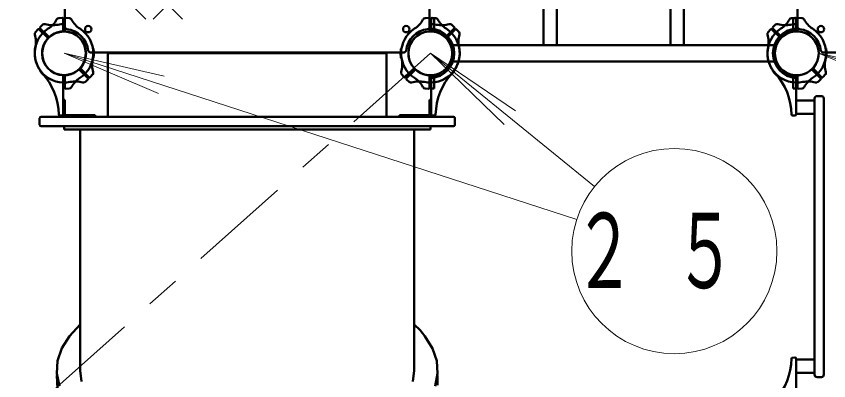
# Model space of a CAD drawing. Units: millimetres on the paper. Extents: x -385 to 0, y -594 to 267.
# Drawn here: x -234.98 to -211.21, y 151.98 to 162.63 of the extents above; entities that cross this region are included whole.
import ezdxf

# ---------------------------------------------------------------- set-up
doc = ezdxf.new("R2010")
doc.units = ezdxf.units.MM
doc.linetypes.add('USER2', pattern=[6, 3, -1, 1, -1])
doc.layers.add('LY_1', color=140, linetype='Continuous', lineweight=50)
doc.styles.add('ＭＳ ゴシック', font='')
doc.styles.get('ＭＳ ゴシック').set_extended_font_data('MS Gothic')

msp = doc.modelspace()

# ---------------------------------------------------------------- linework, layer by layer
at = {"layer": 'LY_1'}
for p, q in [((-233.558, 166.908), (-233.558, 162.331)), ((-222.887, 166.908), (-222.887, 162.331)), ((-212.13, 166.908), (-212.13, 162.331)), ((-219.56, 161.794), (-219.56, 164.884)), ((-219.171, 161.794), (-219.171, 164.765)), ((-215.845, 164.765), (-215.845, 161.794)), ((-215.457, 164.884), (-215.457, 161.794)), ((-233.631, 162.586), (-233.734, 162.582)), ((-233.601, 162.22), (-233.601, 162.557)), ((-233.558, 162.22), (-233.558, 162.557)), ((-233.529, 162.586), (-233.416, 162.582)), ((-222.916, 162.586), (-223.029, 162.582)), ((-222.916, 162.586), (-223.029, 162.582)), ((-222.887, 162.22), (-222.887, 162.557)), ((-222.887, 162.22), (-222.887, 162.557)), ((-222.758, 162.579), (-222.844, 162.579)), ((-222.844, 162.215), (-222.844, 162.579)), ((-222.844, 162.22), (-222.844, 162.557)), ((-222.814, 162.586), (-222.71, 162.582)), ((-222.758, 162.264), (-222.758, 162.579)), ((-212.202, 162.586), (-212.306, 162.582)), ((-212.258, 162.264), (-212.258, 162.579)), ((-212.258, 162.579), (-212.172, 162.579)), ((-212.172, 162.215), (-212.172, 162.579)), ((-212.172, 162.22), (-212.172, 162.557)), ((-212.172, 162.22), (-212.172, 162.557)), ((-212.13, 162.22), (-212.13, 162.557)), ((-212.13, 162.22), (-212.13, 162.557)), ((-212.1, 162.586), (-211.988, 162.582)), ((-212.1, 162.586), (-211.988, 162.582)), ((-234.275, 162.319), (-234.199, 162.389)), ((-222.17, 162.319), (-222.246, 162.389)), ((-212.847, 162.319), (-212.771, 162.389)), ((-234.347, 162.246), (-234.418, 162.17)), ((-234.068, 162.009), (-234.306, 162.247)), ((-234.038, 162.039), (-234.276, 162.277)), ((-222.407, 162.039), (-222.169, 162.277)), ((-222.377, 162.009), (-222.139, 162.247)), ((-222.098, 162.246), (-222.027, 162.17)), ((-212.919, 162.246), (-212.99, 162.17)), ((-212.64, 162.009), (-212.878, 162.247)), ((-212.609, 162.039), (-212.847, 162.277)), ((-232.734, 161.694), (-232.732, 161.694)), ((-223.71, 161.694), (-223.713, 161.694)), ((-222.211, 161.794), (-212.806, 161.794)), ((-211.306, 161.694), (-211.304, 161.694)), ((-228.222, 161.572), (-232.799, 161.572)), ((-232.734, 161.408), (-232.732, 161.408)), ((-232.294, 159.694), (-232.294, 161.551)), ((-232.294, 161.551), (-224.151, 161.551)), ((-228.222, 161.572), (-223.646, 161.572)), ((-224.151, 159.694), (-224.151, 161.551)), ((-223.71, 161.408), (-223.713, 161.408)), ((-206.794, 161.572), (-211.371, 161.572)), ((-211.306, 161.408), (-211.304, 161.408)), ((-222.211, 161.308), (-212.806, 161.308)), ((-234.278, 161.054), (-234.28, 161.053)), ((-233.601, 160.881), (-233.601, 159.759)), ((-233.558, 160.881), (-233.558, 160.545)), ((-233.121, 161.062), (-232.883, 160.824)), ((-233.091, 161.093), (-232.853, 160.855)), ((-232.812, 160.855), (-232.735, 160.937)), ((-223.633, 160.855), (-223.71, 160.937)), ((-223.354, 161.093), (-223.592, 160.855)), ((-223.324, 161.062), (-223.562, 160.824)), ((-222.887, 160.881), (-222.887, 160.545)), ((-222.887, 160.881), (-222.887, 160.545)), ((-222.844, 160.887), (-222.844, 160.522)), ((-222.844, 160.881), (-222.844, 159.759)), ((-222.844, 160.881), (-222.844, 160.545)), ((-222.167, 161.054), (-222.165, 161.053)), ((-212.85, 161.054), (-212.851, 161.053)), ((-212.172, 160.887), (-212.172, 160.522)), ((-212.172, 160.881), (-212.172, 159.759)), ((-212.13, 160.881), (-212.13, 160.545)), ((-212.13, 160.881), (-212.13, 160.545)), ((-211.693, 161.062), (-211.455, 160.824)), ((-211.662, 161.093), (-211.424, 160.855)), ((-211.383, 160.855), (-211.307, 160.937)), ((-234.076, 160.852), (-234.078, 160.851)), ((-232.884, 160.783), (-232.966, 160.707)), ((-223.561, 160.783), (-223.479, 160.707)), ((-222.758, 160.838), (-222.758, 160.522)), ((-222.369, 160.852), (-222.367, 160.851)), ((-212.648, 160.852), (-212.649, 160.851)), ((-212.258, 160.838), (-212.258, 160.522)), ((-211.455, 160.783), (-211.538, 160.707)), ((-233.529, 160.516), (-233.425, 160.52)), ((-222.916, 160.516), (-223.029, 160.52)), ((-222.916, 160.516), (-223.02, 160.52)), ((-222.758, 160.522), (-222.844, 160.522)), ((-212.258, 160.522), (-212.172, 160.522)), ((-212.1, 160.516), (-211.996, 160.52)), ((-212.1, 160.516), (-211.988, 160.52)), ((-233.555, 160.194), (-233.601, 160.194)), ((-233.601, 159.779), (-233.601, 160.194)), ((-233.555, 159.779), (-233.555, 160.194)), ((-222.89, 160.194), (-222.844, 160.194)), ((-222.89, 159.779), (-222.89, 160.194)), ((-222.844, 159.779), (-222.844, 160.194)), ((-212.172, 160.174), (-211.63, 160.174)), ((-211.63, 160.229), (-211.63, 152.158)), ((-211.43, 160.301), (-211.558, 160.301)), ((-211.358, 160.229), (-211.358, 152.158)), ((-234.251, 159.694), (-222.194, 159.694)), ((-233.631, 159.73), (-233.706, 159.734)), ((-232.672, 159.739), (-233.515, 159.739)), ((-232.672, 159.694), (-233.515, 159.694)), ((-232.672, 159.739), (-232.672, 159.694)), ((-223.772, 159.739), (-223.772, 159.694)), ((-223.772, 159.739), (-222.93, 159.739)), ((-223.772, 159.694), (-222.93, 159.694)), ((-222.814, 159.73), (-222.739, 159.734)), ((-212.203, 159.73), (-212.277, 159.734)), ((-212.172, 159.785), (-211.63, 159.785)), ((-234.294, 159.465), (-234.294, 159.651)), ((-222.151, 159.465), (-222.151, 159.651)), ((-222.194, 159.422), (-234.251, 159.422)), ((-233.58, 159.322), (-233.58, 159.422)), ((-222.865, 159.422), (-233.58, 159.422)), ((-222.865, 159.322), (-233.58, 159.322)), ((-233.108, 152.279), (-233.108, 159.322)), ((-223.337, 152.279), (-223.337, 159.322)), ((-222.865, 159.322), (-222.865, 159.422)), ((-212.203, 152.657), (-212.277, 152.653)), ((-212.172, 151.506), (-212.172, 152.629)), ((-212.172, 152.602), (-211.63, 152.602)), ((-212.172, 152.214), (-211.63, 152.214)), ((-211.43, 152.087), (-211.558, 152.087))]:
    msp.add_line(p, q, dxfattribs=at)
at = {"layer": 'LY_1', "color": 7, "lineweight": 13}
for p, q in [((-231.185, 162.552), (-231.507, 162.874)), ((-230.65, 162.874), (-230.971, 162.552)), ((-230.114, 162.552), (-230.435, 162.874)), ((-233.58, 161.551), (-230.656, 160.879)), ((-233.58, 161.551), (-230.817, 160.381)), ((-218.585, 156.693), (-233.58, 161.551)), ((-222.865, 161.551), (-220.379, 159.872)), ((-222.865, 161.551), (-220.708, 159.466)), ((-218.062, 157.658), (-222.865, 161.551)), ((-211.515, 161.551), (-208.583, 160.912)), ((-211.515, 161.551), (-208.739, 160.413)), ((-194.932, 156.388), (-211.515, 161.551))]:
    msp.add_line(p, q, dxfattribs=at)
at = {"layer": 'LY_1', "color": 7, "linetype": 'USER2', "lineweight": 13}
msp.add_line((-222.865, 161.551), (-243.975, 142.693), dxfattribs=at)
at = {"layer": 'LY_1'}
for points in [[(-233.108, 153.619), (-233.422, 153.282), (-233.642, 152.927), (-233.766, 152.56), (-233.791, 152.189), (-233.716, 151.819)], [(-222.729, 151.818), (-222.654, 152.188), (-222.679, 152.559), (-222.802, 152.926), (-223.023, 153.281), (-223.168, 153.453), (-223.337, 153.619)], [(-233.786, 152.137), (-233.773, 151.753)], [(-233.108, 152.279), (-233.066, 151.961)], [(-223.379, 151.961), (-223.337, 152.279)], [(-222.659, 151.848), (-222.659, 152.137)]]:
    msp.add_lwpolyline(points, dxfattribs=at)
for centre, radius in [((-232.873, 162.258), 0.0929), ((-223.572, 162.258), 0.0929), ((-211.444, 162.258), 0.0929), ((-233.58, 161.551), 0.636)]:
    msp.add_circle(centre, radius, dxfattribs=at)
at = {"layer": 'LY_1', "color": 7, "lineweight": 13}
for centre, radius in [((-233.58, 161.551), 0.636), ((-222.865, 161.551), 0.636), ((-212.151, 161.551), 0.636), ((-215.731, 155.769), 3)]:
    msp.add_circle(centre, radius, dxfattribs=at)
at = {"layer": 'LY_1'}
for centre, radius, start, end in [((-234.429, 162.873), 0.714, 302.7272, 332.5412), ((-233.732, 162.511), 0.0714, 92, 152.5412), ((-233.732, 162.511), 0.0714, 92, 152.5412), ((-233.63, 162.557), 0.0286, 0, 92), ((-233.53, 162.557), 0.0286, 88, 180), ((-233.427, 162.511), 0.0714, 27.4588, 88), ((-232.73, 162.873), 0.714, 207.4588, 237.2728), ((-223.715, 162.873), 0.714, 302.7272, 332.5412), ((-223.715, 162.873), 0.714, 302.7272, 332.5412), ((-223.018, 162.511), 0.0714, 92, 152.5412), ((-223.018, 162.511), 0.0714, 92, 152.5412), ((-222.915, 162.557), 0.0286, 0, 92), ((-222.915, 162.557), 0.0286, 0, 92), ((-222.815, 162.557), 0.0286, 88, 180), ((-222.713, 162.511), 0.0714, 27.4588, 88), ((-222.713, 162.511), 0.0714, 27.4588, 88), ((-222.016, 162.873), 0.714, 207.4588, 237.2728), ((-213.001, 162.873), 0.714, 302.7272, 332.5412), ((-212.303, 162.511), 0.0714, 92, 152.5412), ((-212.303, 162.511), 0.0714, 92, 152.5412), ((-212.201, 162.557), 0.0286, 360, 92), ((-212.101, 162.557), 0.0286, 88, 180), ((-212.101, 162.557), 0.0286, 88, 180), ((-211.999, 162.511), 0.0714, 27.4588, 88), ((-211.999, 162.511), 0.0714, 27.4588, 88), ((-211.301, 162.873), 0.714, 207.4588, 237.2728), ((-211.301, 162.873), 0.714, 207.4588, 237.2728), ((-234.256, 162.298), 0.0286, 133, 225), ((-234.15, 162.337), 0.0714, 72.4588, 133), ((-233.914, 163.086), 0.714, 252.4588, 282.2728), ((-233.58, 161.551), 0.857, 88.5675, 102.2728), ((-233.487, 162.331), 0.0714, 180, 263.2128), ((-222.958, 162.331), 0.0714, 276.7872, 0), ((-222.865, 161.551), 0.857, 77.7272, 91.4325), ((-222.531, 163.086), 0.714, 257.7272, 287.5412), ((-222.294, 162.337), 0.0714, 47, 107.5412), ((-222.189, 162.298), 0.0286, 315, 47), ((-212.827, 162.298), 0.0286, 133, 225), ((-212.722, 162.337), 0.0714, 72.4588, 133), ((-212.485, 163.086), 0.714, 252.4588, 282.2728), ((-212.151, 161.551), 0.857, 88.5675, 102.2728), ((-212.058, 162.331), 0.0714, 180, 263.2128), ((-233.58, 161.551), 0.857, 122.7272, 180), ((-234.366, 162.122), 0.0714, 137, 197.5412), ((-235.115, 161.885), 0.714, 347.7272, 17.5412), ((-234.326, 162.227), 0.0286, 45, 137), ((-233.58, 161.551), 0.643, 94.2707, 180), ((-233.58, 161.551), 0.643, 45, 130.7293), ((-233.63, 162.22), 0.0286, 274.2707, 0), ((-233.53, 162.22), 0.0286, 180, 265.7293), ((-233.58, 161.551), 0.643, 0, 85.7293), ((-233.58, 161.551), 0.714, 6.7872, 83.2128), ((-233.58, 161.551), 0.857, 0, 57.2728), ((-222.865, 161.551), 0.857, 122.7272, 180), ((-222.865, 161.551), 0.857, 122.7272, 180), ((-222.865, 161.551), 0.714, 96.7872, 173.2128), ((-222.865, 161.551), 0.643, 94.2707, 180), ((-222.865, 161.551), 0.643, 94.2707, 180), ((-222.865, 161.551), 0.643, 49.2707, 135), ((-222.915, 162.22), 0.0286, 274.2707, 0), ((-222.915, 162.22), 0.0286, 274.2707, 0), ((-222.895, 161.551), 0.726, 274.0072, 85.9928), ((-222.815, 162.22), 0.0286, 180, 265.7293), ((-222.895, 161.551), 0.666, 274.369, 85.631), ((-222.865, 161.551), 0.643, 0, 85.7293), ((-222.865, 161.551), 0.857, 0, 57.2728), ((-222.119, 162.227), 0.0286, 43, 135), ((-221.33, 161.885), 0.714, 162.4588, 192.2728), ((-222.079, 162.122), 0.0714, 342.4588, 43), ((-212.151, 161.551), 0.857, 122.7272, 180), ((-212.937, 162.122), 0.0714, 137, 197.5412), ((-213.687, 161.885), 0.714, 347.7272, 17.5412), ((-212.898, 162.227), 0.0286, 45, 137), ((-212.122, 161.551), 0.726, 94.0072, 265.9928), ((-212.151, 161.551), 0.643, 94.2707, 180), ((-212.122, 161.551), 0.666, 94.369, 265.631), ((-212.151, 161.551), 0.643, 45, 130.7293), ((-212.201, 162.22), 0.0286, 274.2707, 360), ((-212.101, 162.22), 0.0286, 180, 265.7293), ((-212.101, 162.22), 0.0286, 180, 265.7293), ((-212.151, 161.551), 0.643, 360, 85.7293), ((-212.151, 161.551), 0.643, 0, 85.7293), ((-212.151, 161.551), 0.714, 6.7872, 83.2128), ((-212.151, 161.551), 0.857, 360, 57.2728), ((-212.151, 161.551), 0.857, 0, 57.2728), ((-233.58, 161.551), 0.643, 139.2707, 225), ((-234.088, 161.989), 0.0286, 319.2707, 45), ((-234.018, 162.06), 0.0286, 225, 310.7293), ((-233.58, 161.551), 0.643, 319.2707, 45), ((-222.865, 161.551), 0.643, 135, 220.7293), ((-222.427, 162.06), 0.0286, 229.2707, 315), ((-222.865, 161.551), 0.643, 315, 40.7293), ((-222.357, 161.989), 0.0286, 135, 220.7293), ((-212.151, 161.551), 0.643, 139.2707, 225), ((-212.66, 161.989), 0.0286, 319.2707, 45), ((-212.589, 162.06), 0.0286, 225, 310.7293), ((-212.151, 161.551), 0.643, 319.2707, 45), ((-233.58, 161.551), 0.857, 167.7272, 225), ((-232.799, 161.644), 0.0714, 186.7872, 270), ((-232.732, 161.679), 0.0143, 8.6269, 90), ((-233.58, 161.551), 0.871, 0, 8.6269), ((-222.865, 161.551), 0.871, 171.3731, 180), ((-223.713, 161.679), 0.0143, 90, 171.3731), ((-223.646, 161.644), 0.0714, 270, 353.2128), ((-222.865, 161.551), 0.857, 315, 12.2728), ((-212.151, 161.551), 0.857, 167.7272, 225), ((-211.371, 161.644), 0.0714, 186.7872, 270), ((-211.304, 161.679), 0.0143, 8.6269, 90), ((-212.151, 161.551), 0.871, 360, 8.6269), ((-233.58, 161.551), 0.857, 180, 222.2172), ((-233.58, 161.551), 0.643, 180, 265.7293), ((-233.58, 161.551), 0.643, 274.2707, 0), ((-233.58, 161.551), 0.857, 302.7272, 0), ((-232.044, 161.217), 0.714, 167.7272, 197.5412), ((-233.58, 161.551), 0.857, 347.7272, 1.4325), ((-232.732, 161.422), 0.0143, 270, 351.3731), ((-233.58, 161.551), 0.871, 351.3731, 0), ((-222.865, 161.551), 0.871, 180, 188.6269), ((-223.713, 161.422), 0.0143, 188.6269, 270), ((-222.865, 161.551), 0.857, 178.5675, 192.2728), ((-222.865, 161.551), 0.857, 180, 237.2728), ((-222.865, 161.551), 0.857, 180, 237.2728), ((-224.401, 161.217), 0.714, 342.4588, 12.2728), ((-222.865, 161.551), 0.643, 180, 265.7293), ((-222.865, 161.551), 0.643, 180, 265.7293), ((-222.865, 161.551), 0.643, 274.2707, 0), ((-222.865, 161.551), 0.857, 317.7828, 0), ((-212.151, 161.551), 0.857, 180, 222.2172), ((-212.151, 161.551), 0.643, 180, 265.7293), ((-212.151, 161.551), 0.643, 274.2707, 360), ((-212.151, 161.551), 0.643, 274.2707, 0), ((-212.151, 161.551), 0.857, 302.7272, 360), ((-212.151, 161.551), 0.857, 302.7272, 0), ((-210.616, 161.217), 0.714, 167.7272, 197.5412), ((-212.151, 161.551), 0.857, 347.7272, 1.4325), ((-211.304, 161.422), 0.0143, 270, 351.3731), ((-212.151, 161.551), 0.871, 351.3731, 360), ((-233.071, 161.113), 0.0286, 139.2707, 225), ((-223.374, 161.113), 0.0286, 315, 40.7293), ((-211.642, 161.113), 0.0286, 139.2707, 225), ((-234.27, 161.043), 0.0143, 135, 216.3731), ((-233.58, 161.551), 0.871, 216.3731, 225), ((-235.59, 159.727), 1.857, 1.0841, 42.2172), ((-233.58, 161.551), 0.871, 225, 233.6269), ((-233.58, 161.551), 0.857, 225, 282.2728), ((-233.58, 161.551), 0.643, 225, 310.7293), ((-233.63, 160.881), 0.0286, 0, 85.7293), ((-233.53, 160.881), 0.0286, 94.2707, 180), ((-233.142, 161.042), 0.0286, 45, 130.7293), ((-232.793, 160.98), 0.0714, 317, 17.5412), ((-223.652, 160.98), 0.0714, 162.4588, 223), ((-223.303, 161.042), 0.0286, 49.2707, 135), ((-222.865, 161.551), 0.643, 229.2707, 315), ((-222.865, 161.551), 0.857, 257.7272, 315), ((-222.915, 160.881), 0.0286, 0, 85.7293), ((-222.915, 160.881), 0.0286, 0, 85.7293), ((-222.815, 160.881), 0.0286, 94.2707, 180), ((-220.855, 159.727), 1.857, 137.7828, 178.9159), ((-222.865, 161.551), 0.871, 306.3731, 315), ((-222.865, 161.551), 0.871, 315, 323.6269), ((-222.175, 161.043), 0.0143, 323.6269, 45), ((-212.841, 161.043), 0.0143, 135, 216.3731), ((-212.151, 161.551), 0.871, 216.3731, 225), ((-214.161, 159.727), 1.857, 1.0841, 42.2172), ((-212.151, 161.551), 0.871, 225, 233.6269), ((-212.151, 161.551), 0.857, 225, 282.2728), ((-212.151, 161.551), 0.643, 225, 310.7293), ((-212.201, 160.881), 0.0286, 360, 85.7293), ((-212.101, 160.881), 0.0286, 94.2707, 180), ((-212.101, 160.881), 0.0286, 94.2707, 180), ((-211.713, 161.042), 0.0286, 45, 130.7293), ((-211.365, 160.98), 0.0714, 317, 17.5412), ((-234.088, 160.861), 0.0143, 233.6269, 315), ((-233.246, 160.015), 0.714, 72.4588, 102.2728), ((-232.73, 160.229), 0.714, 122.7272, 152.5412), ((-233.009, 160.765), 0.0714, 252.4588, 313), ((-232.904, 160.804), 0.0286, 313, 45), ((-232.833, 160.875), 0.0286, 225, 317), ((-223.612, 160.875), 0.0286, 223, 315), ((-223.541, 160.804), 0.0286, 135, 227), ((-223.436, 160.765), 0.0714, 227, 287.5412), ((-223.199, 160.015), 0.714, 77.7272, 107.5412), ((-223.715, 160.229), 0.714, 27.4588, 57.2728), ((-223.715, 160.229), 0.714, 27.4588, 57.2728), ((-222.357, 160.861), 0.0143, 225, 306.3731), ((-212.659, 160.861), 0.0143, 233.6269, 315), ((-211.817, 160.015), 0.714, 72.4588, 102.2728), ((-211.301, 160.229), 0.714, 122.7272, 152.5412), ((-211.301, 160.229), 0.714, 122.7272, 152.5412), ((-211.58, 160.765), 0.0714, 252.4588, 313), ((-211.475, 160.804), 0.0286, 313, 45), ((-211.404, 160.875), 0.0286, 225, 317), ((-233.53, 160.545), 0.0286, 180, 272), ((-233.427, 160.591), 0.0714, 272, 332.5412), ((-223.018, 160.591), 0.0714, 207.4588, 268), ((-223.018, 160.591), 0.0714, 207.4588, 268), ((-222.915, 160.545), 0.0286, 268, 0), ((-222.915, 160.545), 0.0286, 268, 0), ((-212.101, 160.545), 0.0286, 180, 272), ((-212.101, 160.545), 0.0286, 180, 272), ((-211.999, 160.591), 0.0714, 272, 332.5412), ((-211.999, 160.591), 0.0714, 272, 332.5412), ((-211.558, 160.229), 0.0714, 90, 180), ((-211.43, 160.229), 0.0714, 360, 90), ((-234.251, 159.651), 0.0429, 90, 180), ((-233.704, 159.763), 0.0286, 181.0841, 267), ((-233.63, 159.759), 0.0286, 267, 0), ((-233.515, 159.779), 0.0857, 180, 270), ((-233.515, 159.779), 0.04, 180, 270), ((-222.93, 159.779), 0.0857, 270, 0), ((-222.93, 159.779), 0.04, 270, 0), ((-222.815, 159.759), 0.0286, 180, 273), ((-222.741, 159.763), 0.0286, 273, 358.9158), ((-222.194, 159.651), 0.0429, 0, 90), ((-212.276, 159.763), 0.0286, 181.0841, 267), ((-212.201, 159.759), 0.0286, 267, 360), ((-234.251, 159.465), 0.0429, 180, 270), ((-222.194, 159.465), 0.0429, 270, 0), ((-214.161, 152.66), 1.857, 317.7828, 358.9158), ((-212.276, 152.625), 0.0286, 93, 178.9158), ((-212.201, 152.629), 0.0286, 360, 93), ((-211.558, 152.158), 0.0714, 180, 270), ((-211.43, 152.158), 0.0714, 270, 360)]:
    msp.add_arc(centre, radius, start, end, dxfattribs=at)

# ---------------------------------------------------------------- texts
at = {"layer": 'LY_1', "color": 7, "insert": (-215.731, 155.769), "char_height": 2.199, "attachment_point": 5, "style": 'ＭＳ ゴシック'}
msp.add_mtext('\\T1.64;\\W0.6;２５', dxfattribs=at)

doc.saveas('drawing.dxf')
